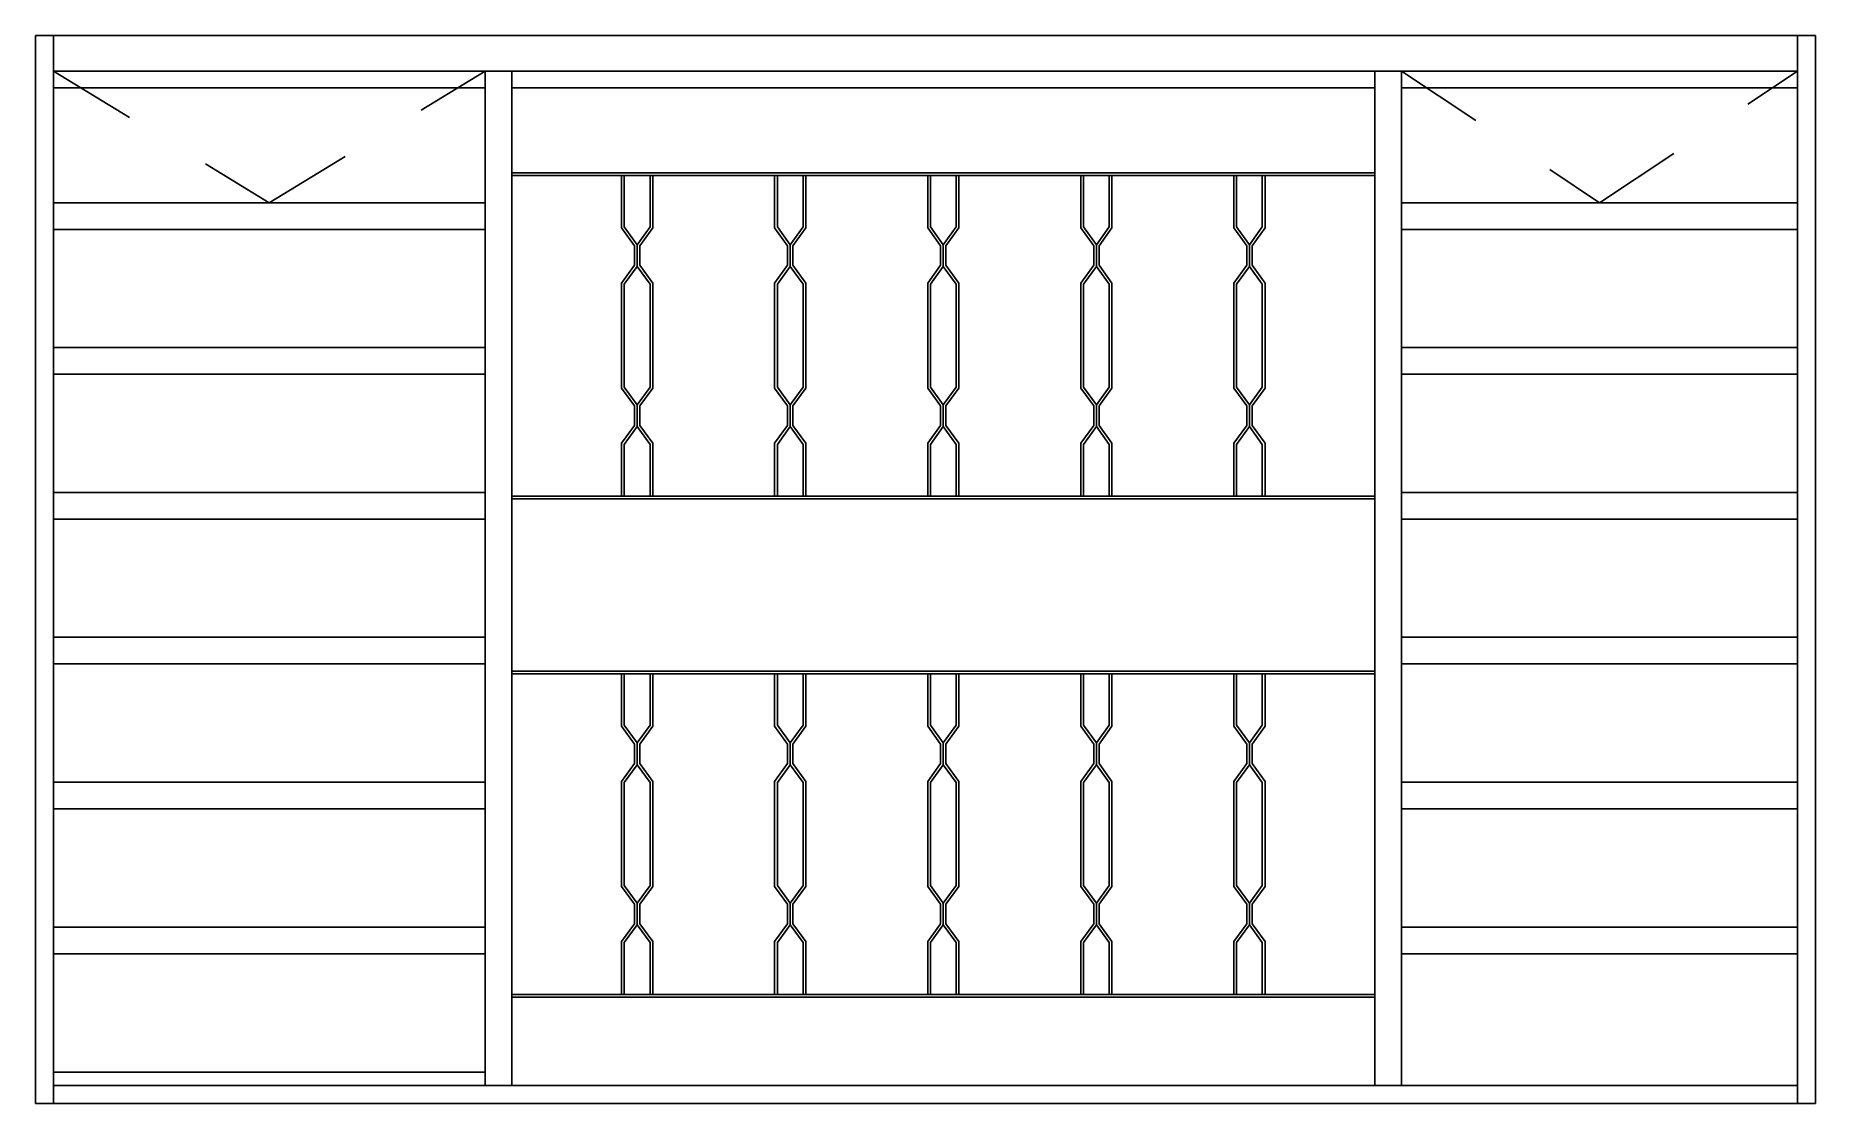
# Model space of a CAD drawing. Header units: millimetres. Extents: x 232.17 to 234.17, y 1323.2 to 1324.4.
import ezdxf

# ---------------------------------------------------------------- set-up
doc = ezdxf.new("R2010")
doc.units = ezdxf.units.MM
doc.header["$LTSCALE"] = 0.5
doc.linetypes.add('HIDDEN2', pattern=[0.1875, 0.125, -0.0625])
doc.layers.add('Gravia_Janelas', color=1, linetype='Continuous')
doc.layers.add('Gravia_Janelas_hidden2', color=1, linetype='HIDDEN2')

msp = doc.modelspace()

# ---------------------------------------------------------------- linework, layer by layer
at = {"layer": 'Gravia_Janelas', "color": 2}
for p, q in [((232.1658, 1324.403), (232.1658, 1323.203)), ((234.1658, 1324.403), (232.1658, 1324.403)), ((234.1658, 1323.203), (234.1658, 1324.403)), ((232.1658, 1323.203), (234.1658, 1323.203))]:
    msp.add_line(p, q, dxfattribs=at)
at = {"layer": 'Gravia_Janelas'}
for p, q in [((232.1858, 1324.403), (232.1858, 1323.203)), ((234.1458, 1323.203), (234.1458, 1324.403)), ((234.1458, 1324.363), (232.1858, 1324.363)), ((234.1458, 1324.363), (232.1858, 1324.363)), ((232.6708, 1324.363), (232.6708, 1323.223)), ((232.7008, 1324.363), (232.7008, 1323.223)), ((233.6708, 1324.363), (233.6708, 1323.223)), ((233.7008, 1324.363), (233.7008, 1323.223)), ((232.6708, 1324.3441), (232.1858, 1324.3441)), ((233.2158, 1324.3441), (232.7008, 1324.3441)), ((233.6708, 1324.3441), (233.2158, 1324.3441)), ((234.1458, 1324.3441), (233.7008, 1324.3441)), ((232.7008, 1324.2598), (232.7008, 1324.2698)), ((232.7008, 1324.2488), (233.6708, 1324.2488)), ((232.7008, 1324.2458), (233.6708, 1324.2458)), ((232.8243, 1324.1868), (232.8243, 1324.2458)), ((232.8273, 1324.188), (232.8273, 1324.2458)), ((232.8563, 1324.188), (232.8563, 1324.2458)), ((232.8593, 1324.1868), (232.8593, 1324.2458)), ((233.0332, 1324.2458), (232.9937, 1324.2458)), ((232.9963, 1324.1868), (232.9963, 1324.2458)), ((232.9993, 1324.188), (232.9993, 1324.2458)), ((233.0283, 1324.188), (233.0283, 1324.2458)), ((233.0313, 1324.1868), (233.0313, 1324.2458)), ((233.2055, 1324.2458), (233.166, 1324.2458)), ((233.1683, 1324.1868), (233.1683, 1324.2458)), ((233.1713, 1324.188), (233.1713, 1324.2458)), ((233.2003, 1324.188), (233.2003, 1324.2458)), ((233.2033, 1324.1868), (233.2033, 1324.2458)), ((233.3775, 1324.2458), (233.338, 1324.2458)), ((233.3403, 1324.1868), (233.3403, 1324.2458)), ((233.3433, 1324.188), (233.3433, 1324.2458)), ((233.3723, 1324.188), (233.3723, 1324.2458)), ((233.3753, 1324.1868), (233.3753, 1324.2458)), ((233.5485, 1324.2458), (233.5113, 1324.2458)), ((233.5123, 1324.1868), (233.5123, 1324.2458)), ((233.5153, 1324.188), (233.5153, 1324.2458)), ((233.5443, 1324.188), (233.5443, 1324.2458)), ((233.5473, 1324.1868), (233.5473, 1324.2458)), ((233.6708, 1324.2458), (233.6531, 1324.2458)), ((232.6708, 1324.2152), (232.1858, 1324.2152)), ((234.1458, 1324.2152), (233.7008, 1324.2152)), ((232.6708, 1324.1852), (232.1858, 1324.1852)), ((232.8243, 1324.1868), (232.8388, 1324.1668)), ((232.8273, 1324.188), (232.8418, 1324.168)), ((232.8563, 1324.188), (232.8418, 1324.168)), ((232.8593, 1324.1868), (232.8448, 1324.1668)), ((232.9963, 1324.1868), (233.0108, 1324.1668)), ((232.9993, 1324.188), (233.0138, 1324.168)), ((233.0283, 1324.188), (233.0138, 1324.168)), ((233.0313, 1324.1868), (233.0168, 1324.1668)), ((233.1683, 1324.1868), (233.1828, 1324.1668)), ((233.1713, 1324.188), (233.1858, 1324.168)), ((233.2003, 1324.188), (233.1858, 1324.168)), ((233.2033, 1324.1868), (233.1888, 1324.1668)), ((233.3403, 1324.1868), (233.3548, 1324.1668)), ((233.3433, 1324.188), (233.3578, 1324.168)), ((233.3723, 1324.188), (233.3578, 1324.168)), ((233.3753, 1324.1868), (233.3608, 1324.1668)), ((233.5123, 1324.1868), (233.5268, 1324.1668)), ((233.5153, 1324.188), (233.5298, 1324.168)), ((233.5443, 1324.188), (233.5298, 1324.168)), ((233.5473, 1324.1868), (233.5328, 1324.1668)), ((234.1458, 1324.1852), (233.7008, 1324.1852)), ((232.8388, 1324.1558), (232.8388, 1324.1668)), ((232.8418, 1324.1558), (232.8418, 1324.168)), ((232.8418, 1324.1558), (232.8418, 1324.168)), ((232.8448, 1324.1558), (232.8448, 1324.1668)), ((233.0108, 1324.1558), (233.0108, 1324.1668)), ((233.0138, 1324.1558), (233.0138, 1324.168)), ((233.0138, 1324.1558), (233.0138, 1324.168)), ((233.0168, 1324.1558), (233.0168, 1324.1668)), ((233.1828, 1324.1558), (233.1828, 1324.1668)), ((233.1858, 1324.1558), (233.1858, 1324.168)), ((233.1858, 1324.1558), (233.1858, 1324.168)), ((233.1888, 1324.1558), (233.1888, 1324.1668)), ((233.3548, 1324.1558), (233.3548, 1324.1668)), ((233.3578, 1324.1558), (233.3578, 1324.168)), ((233.3578, 1324.1558), (233.3578, 1324.168)), ((233.3608, 1324.1558), (233.3608, 1324.1668)), ((233.5268, 1324.1558), (233.5268, 1324.1668)), ((233.5298, 1324.1558), (233.5298, 1324.168)), ((233.5298, 1324.1558), (233.5298, 1324.168)), ((233.5328, 1324.1558), (233.5328, 1324.1668)), ((232.8243, 1324.1248), (232.8388, 1324.1448)), ((232.8273, 1324.1236), (232.8418, 1324.1436)), ((232.8388, 1324.1558), (232.8388, 1324.1448)), ((232.8418, 1324.1558), (232.8418, 1324.1436)), ((232.8418, 1324.1558), (232.8418, 1324.1436)), ((232.8563, 1324.1236), (232.8418, 1324.1436)), ((232.8448, 1324.1558), (232.8448, 1324.1448)), ((232.8593, 1324.1248), (232.8448, 1324.1448)), ((232.9963, 1324.1248), (233.0108, 1324.1448)), ((232.9993, 1324.1236), (233.0138, 1324.1436)), ((233.0108, 1324.1558), (233.0108, 1324.1448)), ((233.0138, 1324.1558), (233.0138, 1324.1436)), ((233.0138, 1324.1558), (233.0138, 1324.1436)), ((233.0283, 1324.1236), (233.0138, 1324.1436)), ((233.0168, 1324.1558), (233.0168, 1324.1448)), ((233.0313, 1324.1248), (233.0168, 1324.1448)), ((233.1683, 1324.1248), (233.1828, 1324.1448)), ((233.1713, 1324.1236), (233.1858, 1324.1436)), ((233.1828, 1324.1558), (233.1828, 1324.1448)), ((233.1858, 1324.1558), (233.1858, 1324.1436)), ((233.1858, 1324.1558), (233.1858, 1324.1436)), ((233.2003, 1324.1236), (233.1858, 1324.1436)), ((233.1888, 1324.1558), (233.1888, 1324.1448)), ((233.2033, 1324.1248), (233.1888, 1324.1448)), ((233.3403, 1324.1248), (233.3548, 1324.1448)), ((233.3433, 1324.1236), (233.3578, 1324.1436)), ((233.3548, 1324.1558), (233.3548, 1324.1448)), ((233.3578, 1324.1558), (233.3578, 1324.1436)), ((233.3578, 1324.1558), (233.3578, 1324.1436)), ((233.3723, 1324.1236), (233.3578, 1324.1436)), ((233.3608, 1324.1558), (233.3608, 1324.1448)), ((233.3753, 1324.1248), (233.3608, 1324.1448)), ((233.5123, 1324.1248), (233.5268, 1324.1448)), ((233.5153, 1324.1236), (233.5298, 1324.1436)), ((233.5268, 1324.1558), (233.5268, 1324.1448)), ((233.5298, 1324.1558), (233.5298, 1324.1436)), ((233.5298, 1324.1558), (233.5298, 1324.1436)), ((233.5443, 1324.1236), (233.5298, 1324.1436)), ((233.5328, 1324.1558), (233.5328, 1324.1448)), ((233.5473, 1324.1248), (233.5328, 1324.1448)), ((232.8243, 1324.1248), (232.8243, 1324.0068)), ((232.8273, 1324.1236), (232.8273, 1324.008)), ((232.8563, 1324.1236), (232.8563, 1324.008)), ((232.8593, 1324.1248), (232.8593, 1324.0068)), ((232.9963, 1324.1248), (232.9963, 1324.0068)), ((232.9993, 1324.1236), (232.9993, 1324.008)), ((233.0283, 1324.1236), (233.0283, 1324.008)), ((233.0313, 1324.1248), (233.0313, 1324.0068)), ((233.1683, 1324.1248), (233.1683, 1324.0068)), ((233.1713, 1324.1236), (233.1713, 1324.008)), ((233.2003, 1324.1236), (233.2003, 1324.008)), ((233.2033, 1324.1248), (233.2033, 1324.0068)), ((233.3403, 1324.1248), (233.3403, 1324.0068)), ((233.3433, 1324.1236), (233.3433, 1324.008)), ((233.3723, 1324.1236), (233.3723, 1324.008)), ((233.3753, 1324.1248), (233.3753, 1324.0068)), ((233.5123, 1324.1248), (233.5123, 1324.0068)), ((233.5153, 1324.1236), (233.5153, 1324.008)), ((233.5443, 1324.1236), (233.5443, 1324.008)), ((233.5473, 1324.1248), (233.5473, 1324.0068)), ((232.6708, 1324.0524), (232.1858, 1324.0524)), ((232.7008, 1324.0398), (232.7008, 1324.0498)), ((234.1458, 1324.0524), (233.7008, 1324.0524)), ((232.6708, 1324.0224), (232.1858, 1324.0224)), ((234.1458, 1324.0224), (233.7008, 1324.0224)), ((232.8243, 1324.0068), (232.8388, 1323.9868)), ((232.8273, 1324.008), (232.8418, 1323.988)), ((232.8563, 1324.008), (232.8418, 1323.988)), ((232.8593, 1324.0068), (232.8448, 1323.9868)), ((232.9963, 1324.0068), (233.0108, 1323.9868)), ((232.9993, 1324.008), (233.0138, 1323.988)), ((233.0283, 1324.008), (233.0138, 1323.988)), ((233.0313, 1324.0068), (233.0168, 1323.9868)), ((233.1683, 1324.0068), (233.1828, 1323.9868)), ((233.1713, 1324.008), (233.1858, 1323.988)), ((233.2003, 1324.008), (233.1858, 1323.988)), ((233.2033, 1324.0068), (233.1888, 1323.9868)), ((233.3403, 1324.0068), (233.3548, 1323.9868)), ((233.3433, 1324.008), (233.3578, 1323.988)), ((233.3723, 1324.008), (233.3578, 1323.988)), ((233.3753, 1324.0068), (233.3608, 1323.9868)), ((233.5123, 1324.0068), (233.5268, 1323.9868)), ((233.5153, 1324.008), (233.5298, 1323.988)), ((233.5443, 1324.008), (233.5298, 1323.988)), ((233.5473, 1324.0068), (233.5328, 1323.9868)), ((232.8388, 1323.9868), (232.8388, 1323.9758)), ((232.8418, 1323.988), (232.8418, 1323.9758)), ((232.8418, 1323.988), (232.8418, 1323.9758)), ((232.8448, 1323.9868), (232.8448, 1323.9758)), ((233.0108, 1323.9868), (233.0108, 1323.9758)), ((233.0138, 1323.988), (233.0138, 1323.9758)), ((233.0138, 1323.988), (233.0138, 1323.9758)), ((233.0168, 1323.9868), (233.0168, 1323.9758)), ((233.1828, 1323.9868), (233.1828, 1323.9758)), ((233.1858, 1323.988), (233.1858, 1323.9758)), ((233.1858, 1323.988), (233.1858, 1323.9758)), ((233.1888, 1323.9868), (233.1888, 1323.9758)), ((233.3548, 1323.9868), (233.3548, 1323.9758)), ((233.3578, 1323.988), (233.3578, 1323.9758)), ((233.3578, 1323.988), (233.3578, 1323.9758)), ((233.3608, 1323.9868), (233.3608, 1323.9758)), ((233.5268, 1323.9868), (233.5268, 1323.9758)), ((233.5298, 1323.988), (233.5298, 1323.9758)), ((233.5298, 1323.988), (233.5298, 1323.9758)), ((233.5328, 1323.9868), (233.5328, 1323.9758)), ((232.8243, 1323.9448), (232.8388, 1323.9648)), ((232.8273, 1323.9436), (232.8418, 1323.9636)), ((232.8388, 1323.9758), (232.8388, 1323.9648)), ((232.8418, 1323.9758), (232.8418, 1323.9636)), ((232.8418, 1323.9758), (232.8418, 1323.9636)), ((232.8563, 1323.9436), (232.8418, 1323.9636)), ((232.8448, 1323.9758), (232.8448, 1323.9648)), ((232.8593, 1323.9448), (232.8448, 1323.9648)), ((232.9963, 1323.9448), (233.0108, 1323.9648)), ((232.9993, 1323.9436), (233.0138, 1323.9636)), ((233.0108, 1323.9758), (233.0108, 1323.9648)), ((233.0138, 1323.9758), (233.0138, 1323.9636)), ((233.0138, 1323.9758), (233.0138, 1323.9636)), ((233.0283, 1323.9436), (233.0138, 1323.9636)), ((233.0168, 1323.9758), (233.0168, 1323.9648)), ((233.0313, 1323.9448), (233.0168, 1323.9648)), ((233.1683, 1323.9448), (233.1828, 1323.9648)), ((233.1713, 1323.9436), (233.1858, 1323.9636)), ((233.1828, 1323.9758), (233.1828, 1323.9648)), ((233.1858, 1323.9758), (233.1858, 1323.9636)), ((233.1858, 1323.9758), (233.1858, 1323.9636)), ((233.2003, 1323.9436), (233.1858, 1323.9636)), ((233.1888, 1323.9758), (233.1888, 1323.9648)), ((233.2033, 1323.9448), (233.1888, 1323.9648)), ((233.3403, 1323.9448), (233.3548, 1323.9648)), ((233.3433, 1323.9436), (233.3578, 1323.9636)), ((233.3548, 1323.9758), (233.3548, 1323.9648)), ((233.3578, 1323.9758), (233.3578, 1323.9636)), ((233.3578, 1323.9758), (233.3578, 1323.9636)), ((233.3723, 1323.9436), (233.3578, 1323.9636)), ((233.3608, 1323.9758), (233.3608, 1323.9648)), ((233.3753, 1323.9448), (233.3608, 1323.9648)), ((233.5123, 1323.9448), (233.5268, 1323.9648)), ((233.5153, 1323.9436), (233.5298, 1323.9636)), ((233.5268, 1323.9758), (233.5268, 1323.9648)), ((233.5298, 1323.9758), (233.5298, 1323.9636)), ((233.5298, 1323.9758), (233.5298, 1323.9636)), ((233.5443, 1323.9436), (233.5298, 1323.9636)), ((233.5328, 1323.9758), (233.5328, 1323.9648)), ((233.5473, 1323.9448), (233.5328, 1323.9648)), ((232.8243, 1323.9448), (232.8243, 1323.8858)), ((232.8273, 1323.9436), (232.8273, 1323.8858)), ((232.8563, 1323.9436), (232.8563, 1323.8858)), ((232.8593, 1323.9448), (232.8593, 1323.8858)), ((232.9963, 1323.9448), (232.9963, 1323.8858)), ((232.9993, 1323.9436), (232.9993, 1323.8858)), ((233.0283, 1323.9436), (233.0283, 1323.8858)), ((233.0313, 1323.9448), (233.0313, 1323.8858)), ((233.1683, 1323.9448), (233.1683, 1323.8858)), ((233.1713, 1323.9436), (233.1713, 1323.8858)), ((233.2003, 1323.9436), (233.2003, 1323.8858)), ((233.2033, 1323.9448), (233.2033, 1323.8858)), ((233.3403, 1323.9448), (233.3403, 1323.8858)), ((233.3433, 1323.9436), (233.3433, 1323.8858)), ((233.3723, 1323.9436), (233.3723, 1323.8858)), ((233.3753, 1323.9448), (233.3753, 1323.8858)), ((233.5123, 1323.9448), (233.5123, 1323.8858)), ((233.5153, 1323.9436), (233.5153, 1323.8858)), ((233.5443, 1323.9436), (233.5443, 1323.8858)), ((233.5473, 1323.9448), (233.5473, 1323.8858)), ((232.6708, 1323.8896), (232.1858, 1323.8896)), ((232.7008, 1323.8853), (233.6708, 1323.8853)), ((232.7008, 1323.8823), (233.6708, 1323.8823)), ((234.1458, 1323.8896), (233.7008, 1323.8896)), ((232.6708, 1323.8596), (232.1858, 1323.8596)), ((234.1458, 1323.8596), (233.7008, 1323.8596)), ((232.7008, 1323.8298), (232.7008, 1323.8198)), ((232.6708, 1323.7268), (232.1858, 1323.7268)), ((232.7008, 1323.7155), (232.7008, 1323.7255)), ((234.1458, 1323.7268), (233.7008, 1323.7268)), ((232.6708, 1323.6968), (232.1858, 1323.6968)), ((232.7008, 1323.6888), (233.6708, 1323.6888)), ((232.7008, 1323.6858), (233.6708, 1323.6858)), ((232.8243, 1323.6268), (232.8243, 1323.6858)), ((232.8273, 1323.628), (232.8273, 1323.6858)), ((232.8563, 1323.628), (232.8563, 1323.6858)), ((232.8593, 1323.6268), (232.8593, 1323.6858)), ((233.0332, 1323.6858), (232.9937, 1323.6858)), ((232.9963, 1323.6268), (232.9963, 1323.6858)), ((232.9993, 1323.628), (232.9993, 1323.6858)), ((233.0283, 1323.628), (233.0283, 1323.6858)), ((233.0313, 1323.6268), (233.0313, 1323.6858)), ((233.2055, 1323.6858), (233.166, 1323.6858)), ((233.1683, 1323.6268), (233.1683, 1323.6858)), ((233.1713, 1323.628), (233.1713, 1323.6858)), ((233.2003, 1323.628), (233.2003, 1323.6858)), ((233.2033, 1323.6268), (233.2033, 1323.6858)), ((233.3775, 1323.6858), (233.338, 1323.6858)), ((233.3403, 1323.6268), (233.3403, 1323.6858)), ((233.3433, 1323.628), (233.3433, 1323.6858)), ((233.3723, 1323.628), (233.3723, 1323.6858)), ((233.3753, 1323.6268), (233.3753, 1323.6858)), ((233.5485, 1323.6858), (233.5113, 1323.6858)), ((233.5123, 1323.6268), (233.5123, 1323.6858)), ((233.5153, 1323.628), (233.5153, 1323.6858)), ((233.5443, 1323.628), (233.5443, 1323.6858)), ((233.5473, 1323.6268), (233.5473, 1323.6858)), ((234.1458, 1323.6968), (233.7008, 1323.6968)), ((232.8243, 1323.6268), (232.8388, 1323.6068)), ((232.8273, 1323.628), (232.8418, 1323.608)), ((232.8563, 1323.628), (232.8418, 1323.608)), ((232.8593, 1323.6268), (232.8448, 1323.6068)), ((232.9963, 1323.6268), (233.0108, 1323.6068)), ((232.9993, 1323.628), (233.0138, 1323.608)), ((233.0283, 1323.628), (233.0138, 1323.608)), ((233.0313, 1323.6268), (233.0168, 1323.6068)), ((233.1683, 1323.6268), (233.1828, 1323.6068)), ((233.1713, 1323.628), (233.1858, 1323.608)), ((233.2003, 1323.628), (233.1858, 1323.608)), ((233.2033, 1323.6268), (233.1888, 1323.6068)), ((233.3403, 1323.6268), (233.3548, 1323.6068)), ((233.3433, 1323.628), (233.3578, 1323.608)), ((233.3723, 1323.628), (233.3578, 1323.608)), ((233.3753, 1323.6268), (233.3608, 1323.6068)), ((233.5123, 1323.6268), (233.5268, 1323.6068)), ((233.5153, 1323.628), (233.5298, 1323.608)), ((233.5443, 1323.628), (233.5298, 1323.608)), ((233.5473, 1323.6268), (233.5328, 1323.6068)), ((232.8388, 1323.5958), (232.8388, 1323.6068)), ((232.8418, 1323.5958), (232.8418, 1323.608)), ((232.8418, 1323.5958), (232.8418, 1323.608)), ((232.8448, 1323.5958), (232.8448, 1323.6068)), ((233.0108, 1323.5958), (233.0108, 1323.6068)), ((233.0138, 1323.5958), (233.0138, 1323.608)), ((233.0138, 1323.5958), (233.0138, 1323.608)), ((233.0168, 1323.5958), (233.0168, 1323.6068)), ((233.1828, 1323.5958), (233.1828, 1323.6068)), ((233.1858, 1323.5958), (233.1858, 1323.608)), ((233.1858, 1323.5958), (233.1858, 1323.608)), ((233.1888, 1323.5958), (233.1888, 1323.6068)), ((233.3548, 1323.5958), (233.3548, 1323.6068)), ((233.3578, 1323.5958), (233.3578, 1323.608)), ((233.3578, 1323.5958), (233.3578, 1323.608)), ((233.3608, 1323.5958), (233.3608, 1323.6068)), ((233.5268, 1323.5958), (233.5268, 1323.6068)), ((233.5298, 1323.5958), (233.5298, 1323.608)), ((233.5298, 1323.5958), (233.5298, 1323.608)), ((233.5328, 1323.5958), (233.5328, 1323.6068)), ((232.8243, 1323.5648), (232.8388, 1323.5848)), ((232.8273, 1323.5636), (232.8418, 1323.5836)), ((232.8388, 1323.5958), (232.8388, 1323.5848)), ((232.8418, 1323.5958), (232.8418, 1323.5836)), ((232.8418, 1323.5958), (232.8418, 1323.5836)), ((232.8563, 1323.5636), (232.8418, 1323.5836)), ((232.8448, 1323.5958), (232.8448, 1323.5848)), ((232.8593, 1323.5648), (232.8448, 1323.5848)), ((232.9963, 1323.5648), (233.0108, 1323.5848)), ((232.9993, 1323.5636), (233.0138, 1323.5836)), ((233.0108, 1323.5958), (233.0108, 1323.5848)), ((233.0138, 1323.5958), (233.0138, 1323.5836)), ((233.0138, 1323.5958), (233.0138, 1323.5836)), ((233.0283, 1323.5636), (233.0138, 1323.5836)), ((233.0168, 1323.5958), (233.0168, 1323.5848)), ((233.0313, 1323.5648), (233.0168, 1323.5848)), ((233.1683, 1323.5648), (233.1828, 1323.5848)), ((233.1713, 1323.5636), (233.1858, 1323.5836)), ((233.1828, 1323.5958), (233.1828, 1323.5848)), ((233.1858, 1323.5958), (233.1858, 1323.5836)), ((233.1858, 1323.5958), (233.1858, 1323.5836)), ((233.2003, 1323.5636), (233.1858, 1323.5836)), ((233.1888, 1323.5958), (233.1888, 1323.5848)), ((233.2033, 1323.5648), (233.1888, 1323.5848)), ((233.3403, 1323.5648), (233.3548, 1323.5848)), ((233.3433, 1323.5636), (233.3578, 1323.5836)), ((233.3548, 1323.5958), (233.3548, 1323.5848)), ((233.3578, 1323.5958), (233.3578, 1323.5836)), ((233.3578, 1323.5958), (233.3578, 1323.5836)), ((233.3723, 1323.5636), (233.3578, 1323.5836)), ((233.3608, 1323.5958), (233.3608, 1323.5848)), ((233.3753, 1323.5648), (233.3608, 1323.5848)), ((233.5123, 1323.5648), (233.5268, 1323.5848)), ((233.5153, 1323.5636), (233.5298, 1323.5836)), ((233.5268, 1323.5958), (233.5268, 1323.5848)), ((233.5298, 1323.5958), (233.5298, 1323.5836)), ((233.5298, 1323.5958), (233.5298, 1323.5836)), ((233.5443, 1323.5636), (233.5298, 1323.5836)), ((233.5328, 1323.5958), (233.5328, 1323.5848)), ((233.5473, 1323.5648), (233.5328, 1323.5848)), ((232.6708, 1323.564), (232.1858, 1323.564)), ((232.8243, 1323.5648), (232.8243, 1323.4468)), ((232.8273, 1323.5636), (232.8273, 1323.448)), ((232.8563, 1323.5636), (232.8563, 1323.448)), ((232.8593, 1323.5648), (232.8593, 1323.4468)), ((232.9963, 1323.5648), (232.9963, 1323.4468)), ((232.9993, 1323.5636), (232.9993, 1323.448)), ((233.0283, 1323.5636), (233.0283, 1323.448)), ((233.0313, 1323.5648), (233.0313, 1323.4468)), ((233.1683, 1323.5648), (233.1683, 1323.4468)), ((233.1713, 1323.5636), (233.1713, 1323.448)), ((233.2003, 1323.5636), (233.2003, 1323.448)), ((233.2033, 1323.5648), (233.2033, 1323.4468)), ((233.3403, 1323.5648), (233.3403, 1323.4468)), ((233.3433, 1323.5636), (233.3433, 1323.448)), ((233.3723, 1323.5636), (233.3723, 1323.448)), ((233.3753, 1323.5648), (233.3753, 1323.4468)), ((233.5123, 1323.5648), (233.5123, 1323.4468)), ((233.5153, 1323.5636), (233.5153, 1323.448)), ((233.5443, 1323.5636), (233.5443, 1323.448)), ((233.5473, 1323.5648), (233.5473, 1323.4468)), ((234.1458, 1323.564), (233.7008, 1323.564)), ((232.6708, 1323.534), (232.1858, 1323.534)), ((234.1458, 1323.534), (233.7008, 1323.534)), ((232.7008, 1323.4955), (232.7008, 1323.5055)), ((232.8243, 1323.4468), (232.8388, 1323.4268)), ((232.8273, 1323.448), (232.8418, 1323.428)), ((232.8563, 1323.448), (232.8418, 1323.428)), ((232.8593, 1323.4468), (232.8448, 1323.4268)), ((232.9963, 1323.4468), (233.0108, 1323.4268)), ((232.9993, 1323.448), (233.0138, 1323.428)), ((233.0283, 1323.448), (233.0138, 1323.428)), ((233.0313, 1323.4468), (233.0168, 1323.4268)), ((233.1683, 1323.4468), (233.1828, 1323.4268)), ((233.1713, 1323.448), (233.1858, 1323.428)), ((233.2003, 1323.448), (233.1858, 1323.428)), ((233.2033, 1323.4468), (233.1888, 1323.4268)), ((233.3403, 1323.4468), (233.3548, 1323.4268)), ((233.3433, 1323.448), (233.3578, 1323.428)), ((233.3723, 1323.448), (233.3578, 1323.428)), ((233.3753, 1323.4468), (233.3608, 1323.4268)), ((233.5123, 1323.4468), (233.5268, 1323.4268)), ((233.5153, 1323.448), (233.5298, 1323.428)), ((233.5443, 1323.448), (233.5298, 1323.428)), ((233.5473, 1323.4468), (233.5328, 1323.4268)), ((232.8388, 1323.4268), (232.8388, 1323.4158)), ((232.8418, 1323.428), (232.8418, 1323.4158)), ((232.8418, 1323.428), (232.8418, 1323.4158)), ((232.8448, 1323.4268), (232.8448, 1323.4158)), ((233.0108, 1323.4268), (233.0108, 1323.4158)), ((233.0138, 1323.428), (233.0138, 1323.4158)), ((233.0138, 1323.428), (233.0138, 1323.4158)), ((233.0168, 1323.4268), (233.0168, 1323.4158)), ((233.1828, 1323.4268), (233.1828, 1323.4158)), ((233.1858, 1323.428), (233.1858, 1323.4158)), ((233.1858, 1323.428), (233.1858, 1323.4158)), ((233.1888, 1323.4268), (233.1888, 1323.4158)), ((233.3548, 1323.4268), (233.3548, 1323.4158)), ((233.3578, 1323.428), (233.3578, 1323.4158)), ((233.3578, 1323.428), (233.3578, 1323.4158)), ((233.3608, 1323.4268), (233.3608, 1323.4158)), ((233.5268, 1323.4268), (233.5268, 1323.4158)), ((233.5298, 1323.428), (233.5298, 1323.4158)), ((233.5298, 1323.428), (233.5298, 1323.4158)), ((233.5328, 1323.4268), (233.5328, 1323.4158)), ((232.6708, 1323.4012), (232.1858, 1323.4012)), ((232.8243, 1323.3848), (232.8388, 1323.4048)), ((232.8273, 1323.3836), (232.8418, 1323.4036)), ((232.8388, 1323.4158), (232.8388, 1323.4048)), ((232.8418, 1323.4158), (232.8418, 1323.4036)), ((232.8418, 1323.4158), (232.8418, 1323.4036)), ((232.8563, 1323.3836), (232.8418, 1323.4036)), ((232.8448, 1323.4158), (232.8448, 1323.4048)), ((232.8593, 1323.3848), (232.8448, 1323.4048)), ((232.9963, 1323.3848), (233.0108, 1323.4048)), ((232.9993, 1323.3836), (233.0138, 1323.4036)), ((233.0108, 1323.4158), (233.0108, 1323.4048)), ((233.0138, 1323.4158), (233.0138, 1323.4036)), ((233.0138, 1323.4158), (233.0138, 1323.4036)), ((233.0283, 1323.3836), (233.0138, 1323.4036)), ((233.0168, 1323.4158), (233.0168, 1323.4048)), ((233.0313, 1323.3848), (233.0168, 1323.4048)), ((233.1683, 1323.3848), (233.1828, 1323.4048)), ((233.1713, 1323.3836), (233.1858, 1323.4036)), ((233.1828, 1323.4158), (233.1828, 1323.4048)), ((233.1858, 1323.4158), (233.1858, 1323.4036)), ((233.1858, 1323.4158), (233.1858, 1323.4036)), ((233.2003, 1323.3836), (233.1858, 1323.4036)), ((233.1888, 1323.4158), (233.1888, 1323.4048)), ((233.2033, 1323.3848), (233.1888, 1323.4048)), ((233.3403, 1323.3848), (233.3548, 1323.4048)), ((233.3433, 1323.3836), (233.3578, 1323.4036)), ((233.3548, 1323.4158), (233.3548, 1323.4048)), ((233.3578, 1323.4158), (233.3578, 1323.4036)), ((233.3578, 1323.4158), (233.3578, 1323.4036)), ((233.3723, 1323.3836), (233.3578, 1323.4036)), ((233.3608, 1323.4158), (233.3608, 1323.4048)), ((233.3753, 1323.3848), (233.3608, 1323.4048)), ((233.5123, 1323.3848), (233.5268, 1323.4048)), ((233.5153, 1323.3836), (233.5298, 1323.4036)), ((233.5268, 1323.4158), (233.5268, 1323.4048)), ((233.5298, 1323.4158), (233.5298, 1323.4036)), ((233.5298, 1323.4158), (233.5298, 1323.4036)), ((233.5443, 1323.3836), (233.5298, 1323.4036)), ((233.5328, 1323.4158), (233.5328, 1323.4048)), ((233.5473, 1323.3848), (233.5328, 1323.4048)), ((234.1458, 1323.4012), (233.7008, 1323.4012)), ((232.8243, 1323.3848), (232.8243, 1323.3258)), ((232.8273, 1323.3836), (232.8273, 1323.3258)), ((232.8563, 1323.3836), (232.8563, 1323.3258)), ((232.8593, 1323.3848), (232.8593, 1323.3258)), ((232.9963, 1323.3848), (232.9963, 1323.3258)), ((232.9993, 1323.3836), (232.9993, 1323.3258)), ((233.0283, 1323.3836), (233.0283, 1323.3258)), ((233.0313, 1323.3848), (233.0313, 1323.3258)), ((233.1683, 1323.3848), (233.1683, 1323.3258)), ((233.1713, 1323.3836), (233.1713, 1323.3258)), ((233.2003, 1323.3836), (233.2003, 1323.3258)), ((233.2033, 1323.3848), (233.2033, 1323.3258)), ((233.3403, 1323.3848), (233.3403, 1323.3258)), ((233.3433, 1323.3836), (233.3433, 1323.3258)), ((233.3723, 1323.3836), (233.3723, 1323.3258)), ((233.3753, 1323.3848), (233.3753, 1323.3258)), ((233.5123, 1323.3848), (233.5123, 1323.3258)), ((233.5153, 1323.3836), (233.5153, 1323.3258)), ((233.5443, 1323.3836), (233.5443, 1323.3258)), ((233.5473, 1323.3848), (233.5473, 1323.3258)), ((232.6708, 1323.3712), (232.1858, 1323.3712)), ((234.1458, 1323.3712), (233.7008, 1323.3712)), ((232.7008, 1323.3253), (233.6708, 1323.3253)), ((232.7008, 1323.3223), (233.6708, 1323.3223)), ((232.7008, 1323.2855), (232.7008, 1323.2755)), ((232.6708, 1323.238), (232.1858, 1323.238)), ((232.1858, 1323.223), (234.1458, 1323.223))]:
    msp.add_line(p, q, dxfattribs=at)
at = {"layer": 'Gravia_Janelas_hidden2'}
for p, q in [((232.1858, 1324.363), (232.4283, 1324.2152)), ((232.4283, 1324.2152), (232.6708, 1324.363)), ((233.7008, 1324.363), (233.9233, 1324.2152)), ((233.9233, 1324.2152), (234.1458, 1324.363))]:
    msp.add_line(p, q, dxfattribs=at)

doc.saveas('drawing.dxf')
